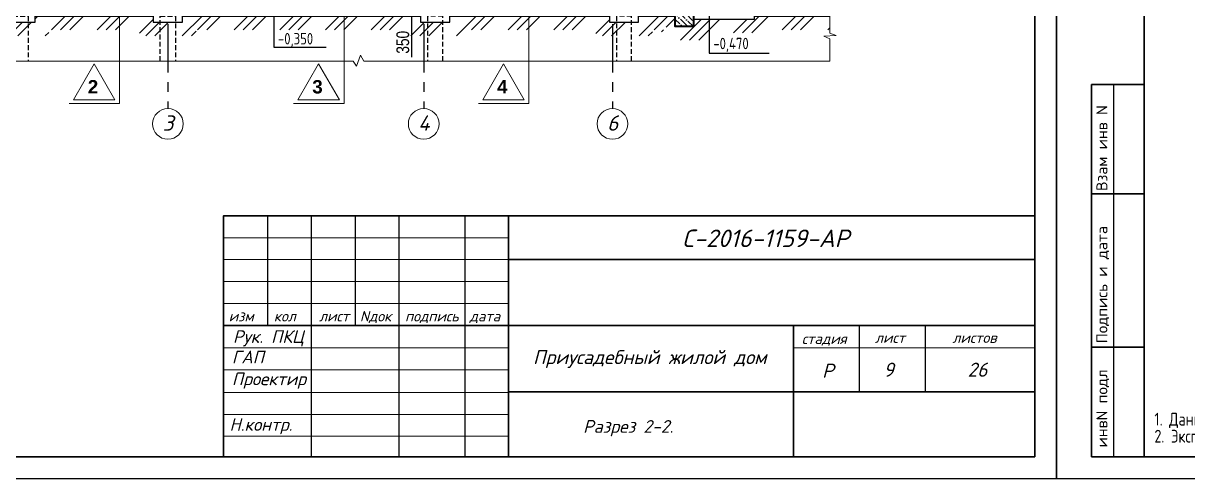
# Model space of a CAD drawing. Extents: x -12289450 to -10763036, y -7834513 to -6150123.
# Drawn here: x -11223507 to -11204386, y -7715920 to -7708437 of the extents above; entities that cross this region are included whole.
import ezdxf

# ---------------------------------------------------------------- set-up
doc = ezdxf.new("R2010")
doc.units = 0
doc.header["$LTSCALE"] = 25
doc.header["$PDMODE"] = 35
doc.linetypes.add('CENTER', pattern=[50.8, 31.75, -6.35, 6.35, -6.35])
doc.linetypes.add('HIDDEN2', pattern=[4.7625, 3.175, -1.5875])
doc.layers.get('DefPoints').update_dxf_attribs({"color": 10, "lineweight": 30})
for name, color, linetype in [('003-ТЕКСТ', 7, 'Continuous'), ('004-ВСПЛИНИИ', 15, 'Continuous'), ('005-РАЗМЕРЫ', 252, 'Continuous'), ('008-ШТРИХОВКА', 252, 'Continuous'), ('014-ОСИ', 251, 'CENTER'), ('Annotation - Text', 7, 'Continuous'), ('ArchiCAD', 7, 'Continuous'), ('kassa', 7, 'Continuous'), ('Новое', 51, 'Continuous'), ('Примечания', 7, 'Continuous')]:
    doc.layers.add(name, color=color, linetype=linetype)
for name, color, linetype, lineweight in [('0_Ном_пера__41', 7, 'Continuous', 9), ('___АР Полы_Ном_пера__1', 7, 'Continuous', 5), ('___АР Полы_Ном_пера__41', 7, 'Continuous', 9), ('SVAYA', 1, 'Continuous', 40), ('СТЕНЫ', 5, 'Continuous', 40)]:
    doc.layers.add(name, color=color, linetype=linetype, lineweight=lineweight)
doc.styles.add('gismo', font='isocpeui.ttf')
doc.styles.add('GOST 2.304', font='cs_gost2304.shx')
doc.styles.add('SIMP701', font='simplex701.shx')
doc.styles.add('TXT0', font='txt', dxfattribs={"width": 0.8})
doc.styles.add('СГЕНЕРИР_СТИЛЬ_1', font='arialbd.ttf')
doc.dimstyles.new('Копия(5) РАЗМЕРЫ', dxfattribs={"dimscale": 30, "dimtxt": 7, "dimasz": 0.15, "dimexe": 0, "dimexo": 0, "dimgap": 1.2, "dimtad": 1, "dimdec": 0, "dimzin": 0, "dimdsep": 46, "dimtxsty": 'TXT0', "dimblk1": 'A8MITTA', "dimblk2": 'A8MITTA', "dimsah": 1, "dimcen": 2, "dimse1": 1, "dimse2": 1, "dimadec": 0, "dimazin": 0, "dimtp": 6, "dimtm": 6, "dimtfac": 1, "dimtdec": 0, "dimtofl": 0, "dimtmove": 0, "dimatfit": 3, "dimldrblk": 'A8MITTA', "dimfxl": 0, "dimtolj": 1, "dimtzin": 0, "dimarcsym": 0})

# ---------------------------------------------------------------- blocks, each defined once
blk = doc.blocks.new('A8MITTA', base_point=(3180, 3140))
for p, q in [((3170, 3130), (3190, 3150)), ((3180, 3155), (3180, 3125)), ((3160, 3140), (3200, 3140))]:
    blk.add_line(p, q)
blk = doc.blocks.new('*D68')
at = {"layer": '005-РАЗМЕРЫ', "color": 0, "lineweight": -2, "ltscale": 4, "transparency": 16777216}
for p, q in [((-11217133, -7707725), (-11217133, -7708066)), ((-11217133, -7708071), (-11217133, -7708995))]:
    blk.add_line(p, q, dxfattribs=at)
at = {"layer": 'DefPoints', "color": 0, "ltscale": 4, "transparency": 16777216}
for p in [(-11217133, -7707721), (-11216932, -7707721), (-11216932, -7708071)]:
    blk.add_point(p, dxfattribs=at)
at = {"layer": '005-РАЗМЕРЫ', "color": 0, "lineweight": -2, "ltscale": 4, "transparency": 16777216, "xscale": 4.5, "yscale": 4.5, "zscale": 4.5}
for p, rotation in [((-11217133, -7707721), 90), ((-11217133, -7708071), 270)]:
    blk.add_blockref('A8MITTA', p, dxfattribs=dict(at, rotation=rotation))
at = {"layer": '005-РАЗМЕРЫ', "color": 0, "lineweight": 25, "ltscale": 4, "transparency": 16777216, "insert": (-11217274, -7708749), "char_height": 210, "attachment_point": 5, "rotation": 90, "style": 'TXT0'}
blk.add_mtext('\\A1;350', dxfattribs=at)

msp = doc.modelspace()

# ---------------------------------------------------------------- hatches: boundary and pattern name
at = {"layer": '008-ШТРИХОВКА', "ltscale": 4}
h = msp.add_hatch(dxfattribs=at)
h.set_pattern_fill('ANSI36', color=256, scale=20, angle=90, style=0)
h.set_pattern_definition([(135, (-11213401.81, -7708490.72), (-123.4785, 33.676), [158.75, -31.75, 0, -31.75])])
h.paths.add_polyline_path([(-11212801.8, -7708190.7), (-11212801.8, -7708040.7), (-11213101.8, -7708040.7), (-11213101.8, -7707890.7), (-11213401.8, -7707890.7), (-11213401.8, -7708024.9), (-11212801.8, -7708324.9), (-11212801.8, -7708490.7), (-11212501.8, -7708490.7), (-11212501.8, -7708190.7)])
at = {"layer": '008-ШТРИХОВКА', "linetype": 'Continuous', "ltscale": 3}
h = msp.add_hatch(dxfattribs=at)
h.set_pattern_fill('GROUNDBORDER', color=0, scale=33.333333, style=0, pattern_type=2)
h.set_pattern_definition([(45, (0, 0), (-374.99994, 374.99994), []), (45, (150, 0), (-374.99994, 374.99994), []), (45, (-450, 0), (-374.99994, 374.99994), [])])
h.paths.add_polyline_path([(-11230856.7, -7708320.7), (-11229161.8, -7708320.7), (-11229161.8, -7708370.7), (-11228161.8, -7708370.7), (-11228161.8, -7708420.7), (-11227681.8, -7708420.7), (-11227681.8, -7708320.7), (-11226661.8, -7708320.7), (-11226661.8, -7708420.7), (-11226181.8, -7708420.7), (-11226181.8, -7708320.7), (-11223791.8, -7708320.7), (-11223791.8, -7708420.7), (-11223311.8, -7708420.7), (-11223311.8, -7708320.7), (-11221371.8, -7708320.7), (-11221371.8, -7708420.7), (-11220891.8, -7708420.7), (-11220891.8, -7708320.7), (-11216981.8, -7708320.7), (-11216981.8, -7708420.7), (-11216501.8, -7708420.7), (-11216501.8, -7708320.7), (-11213881.8, -7708320.7), (-11213881.8, -7708420.7), (-11213401.8, -7708420.7), (-11213401.8, -7708320.7), (-11212810.1, -7708320.7), (-11212801.8, -7708324.9), (-11212801.8, -7708490.7), (-11212501.8, -7708490.7), (-11212501.8, -7708370.7), (-11211501.8, -7708370.7), (-11211501.8, -7708320.7), (-11210260.1, -7708320.7), (-11210260.1, -7708320.7), (-11210260.1, -7708545.7), (-11211276.8, -7708545.7), (-11211276.8, -7708595.7), (-11212276.8, -7708595.7), (-11212276.8, -7708715.7), (-11213026.8, -7708715.7), (-11213026.8, -7708463.9), (-11212863.3, -7708545.7), (-11213176.8, -7708545.7), (-11213176.8, -7708645.7), (-11214106.8, -7708645.7), (-11214106.8, -7708545.7), (-11216276.8, -7708545.7), (-11216276.8, -7708645.7), (-11217206.8, -7708645.7), (-11217206.8, -7708545.7), (-11220666.8, -7708545.7), (-11220666.8, -7708645.7), (-11221596.8, -7708645.7), (-11221596.8, -7708545.7), (-11223086.8, -7708545.7), (-11223086.8, -7708645.7), (-11224016.8, -7708645.7), (-11224016.8, -7708545.7), (-11225956.8, -7708545.7), (-11225956.8, -7708645.7), (-11226886.8, -7708645.7), (-11226886.8, -7708545.7), (-11227456.8, -7708545.7), (-11227456.8, -7708645.7), (-11228386.8, -7708645.7), (-11228386.8, -7708595.7), (-11229386.8, -7708595.7), (-11229386.8, -7708545.7), (-11230856.7, -7708545.7)], flags=0)

# ---------------------------------------------------------------- linework, layer by layer
at = {"layer": '004-ВСПЛИНИИ', "color": 0, "lineweight": 0}
for points in [[(-11210260.1, -7709059), (-11210260.1, -7708693.4), (-11210361.2, -7708651.1), (-11210159.9, -7708636.9), (-11210260.1, -7708600.9), (-11210260.1, -7708320.7)], [(-11230856.7, -7709059), (-11218089.5, -7709059), (-11218033.4, -7709140.5), (-11217971.8, -7708960.1), (-11217913.9, -7709059), (-11210260.1, -7709059)]]:
    msp.add_lwpolyline(points, dxfattribs=at)
at = {"layer": '008-ШТРИХОВКА', "color": 0, "linetype": 'Continuous', "ltscale": 3}
msp.add_lwpolyline([(-11223791.8, -7708420.7), (-11223311.8, -7708420.7), (-11223311.8, -7708320.7), (-11221371.8, -7708320.7), (-11221371.8, -7708420.7), (-11220891.8, -7708420.7), (-11220891.8, -7708320.7), (-11216981.8, -7708320.7), (-11216981.8, -7708420.7), (-11216501.8, -7708420.7), (-11216501.8, -7708320.7), (-11213881.8, -7708320.7), (-11213881.8, -7708420.7), (-11213401.8, -7708420.7), (-11213401.8, -7708320.7), (-11212810.1, -7708320.7), (-11212801.8, -7708324.9), (-11212801.8, -7708490.7), (-11212501.8, -7708490.7), (-11212501.8, -7708370.7), (-11211501.8, -7708370.7), (-11211501.8, -7708320.7), (-11210260.1, -7708320.7)], dxfattribs=at)
at = {"layer": '014-ОСИ'}
for points in [[(-11221131.8, -7708452.7), (-11221131.8, -7709837.6)], [(-11216931.8, -7708452.7), (-11216931.8, -7709837.6)], [(-11213831.8, -7708452.7), (-11213831.8, -7709837.6)], [(-11213831.8, -7708452.7), (-11213831.8, -7709837.6)]]:
    msp.add_lwpolyline(points, dxfattribs=at)
at = {"layer": '0_Ном_пера__41', "linetype": 'Continuous'}
for p, q in [((-11221926.5, -7709757), (-11221926.5, -7707769.6)), ((-11218240.1, -7709757), (-11218240.1, -7707769.6)), ((-11215204.7, -7709757), (-11215204.7, -7707769.6)), ((-11221926.5, -7709757), (-11222753.9, -7709757)), ((-11218240.1, -7709757), (-11219067.4, -7709757)), ((-11215204.7, -7709757), (-11216032, -7709757))]:
    msp.add_line(p, q, dxfattribs=at)
at = {"layer": '___АР Полы_Ном_пера__41', "linetype": 'Continuous'}
for p, q in [((-11222343.3, -7709103.5), (-11222685, -7709695.2)), ((-11222001.7, -7709695.2), (-11222343.3, -7709103.5)), ((-11218656.9, -7709103.5), (-11218998.6, -7709695.2)), ((-11218315.3, -7709695.2), (-11218656.9, -7709103.5)), ((-11215621.5, -7709103.5), (-11215963.2, -7709695.2)), ((-11215279.9, -7709695.2), (-11215621.5, -7709103.5)), ((-11222685, -7709695.2), (-11222001.7, -7709695.2)), ((-11218998.6, -7709695.2), (-11218315.3, -7709695.2)), ((-11215963.2, -7709695.2), (-11215279.9, -7709695.2))]:
    msp.add_line(p, q, dxfattribs=at)
at = {"layer": 'Annotation - Text', "color": 0, "lineweight": 20}
for centre in [(-11221131.8, -7710089.6), (-11221131.8, -7710089.6), (-11216931.8, -7710089.6), (-11216931.8, -7710089.6), (-11213831.8, -7710089.6), (-11213831.8, -7710089.6)]:
    msp.add_circle(centre, 252, dxfattribs=at)
at = {"layer": 'ArchiCAD', "color": 7, "linetype": 'Continuous', "lineweight": 35}
for p, q in [((-11205962.7, -7709440), (-11205098.7, -7709440)), ((-11205962.7, -7709440), (-11205962.7, -7715559.9)), ((-11205962.7, -7711239.9), (-11205098.7, -7711239.9)), ((-11220218.5, -7711599.9), (-11206898.7, -7711599.9)), ((-11215538.6, -7711599.9), (-11215538.6, -7715559.9)), ((-11215538.6, -7712319.9), (-11206898.7, -7712319.9)), ((-11220218.5, -7713399.9), (-11206898.7, -7713399.9)), ((-11210858.7, -7713399.9), (-11210858.7, -7715559.9)), ((-11205962.7, -7713759.9), (-11205098.7, -7713759.9)), ((-11215538.6, -7714491.3), (-11206898.7, -7714491.3)), ((-11205962.7, -7715559.9), (-11205098.7, -7715559.9))]:
    msp.add_line(p, q, dxfattribs=at)
for points in [[(-11235338.6, -7694896.2), (-11206898.7, -7694896.2), (-11206898.7, -7715560.1), (-11235338.6, -7715560.1)], [(-11205098.7, -7694896.2), (-11176658.9, -7694896.2), (-11176658.9, -7715560.1), (-11205098.7, -7715560.1)], [(-11206898.7, -7715559.9), (-11220218.5, -7715559.9), (-11220218.5, -7711599.9), (-11206898.7, -7711599.9), (-11206898.7, -7715559.9)]]:
    msp.add_lwpolyline(points, close=True, dxfattribs=at)
at = {"layer": 'kassa', "lineweight": 15}
for p, q in [((-11220218.5, -7711959.9), (-11215538.6, -7711959.9)), ((-11215538.6, -7712319.9), (-11220218.5, -7712319.9)), ((-11220218.5, -7712679.9), (-11215538.6, -7712679.9)), ((-11220218.5, -7713039.9), (-11215538.6, -7713039.9)), ((-11220218.5, -7713771.3), (-11215538.6, -7713771.3)), ((-11210858.7, -7713771.3), (-11206898.7, -7713771.3)), ((-11220218.5, -7714131.3), (-11215538.6, -7714131.3)), ((-11220218.5, -7714502.7), (-11215538.6, -7714502.7)), ((-11220218.5, -7714862.7), (-11215538.6, -7714862.7)), ((-11220218.5, -7715222.7), (-11215538.6, -7715222.7))]:
    msp.add_line(p, q, dxfattribs=at)
at = {"layer": 'SVAYA', "linetype": 'HIDDEN2', "lineweight": 25}
for points in [[(-11223676.8, -7709059), (-11223676.8, -7708320.7), (-11223426.8, -7708320.7), (-11223426.8, -7709059)], [(-11221256.8, -7709059), (-11221256.8, -7708320.7), (-11221006.8, -7708320.7), (-11221006.8, -7709059)], [(-11216616.8, -7709059), (-11216616.8, -7708320.7), (-11216866.8, -7708320.7), (-11216866.8, -7709059)], [(-11213516.8, -7709059), (-11213516.8, -7708320.7), (-11213766.8, -7708320.7), (-11213766.8, -7709059)]]:
    msp.add_lwpolyline(points, dxfattribs=at)
at = {"layer": 'Новое', "color": 7, "linetype": 'Continuous'}
for p, q in [((-11205602.7, -7709440), (-11205602.7, -7715559.9)), ((-11220218.5, -7711599.9), (-11220218.5, -7715559.9)), ((-11219498.5, -7711599.9), (-11219498.5, -7713399.9)), ((-11218778.5, -7711599.9), (-11218778.5, -7715559.9)), ((-11218058.6, -7711599.9), (-11218058.6, -7713399.9)), ((-11217338.6, -7711599.9), (-11217338.6, -7715559.9)), ((-11216258.6, -7711599.9), (-11216258.6, -7715559.9)), ((-11209778.7, -7713399.9), (-11209778.7, -7714491.3)), ((-11208698.7, -7713399.9), (-11208698.7, -7714491.3))]:
    msp.add_line(p, q, dxfattribs=at)
for points in [[(-11236778.6, -7694536.2), (-11206538.7, -7694536.2), (-11206538.7, -7715920.1), (-11236778.6, -7715920.1)], [(-11236778.6, -7694536.2), (-11206538.7, -7694536.2), (-11206538.7, -7715920.1), (-11236778.6, -7715920.1)], [(-11206538.7, -7694536.2), (-11176298.9, -7694536.2), (-11176298.9, -7715920.1), (-11206538.7, -7715920.1)], [(-11206538.7, -7694536.2), (-11176298.9, -7694536.2), (-11176298.9, -7715920.1), (-11206538.7, -7715920.1)]]:
    msp.add_lwpolyline(points, close=True, dxfattribs=at)
at = {"layer": 'Примечания', "linetype": 'Continuous', "lineweight": 25, "ltscale": 75}
for p, q in [((-11219392.1, -7708070.7), (-11219392.1, -7708831.1)), ((-11212242.9, -7708190.7), (-11212242.9, -7708930.5)), ((-11219392.1, -7708831.1), (-11218532.1, -7708831.1)), ((-11212242.9, -7708930.5), (-11211256.7, -7708930.5))]:
    msp.add_line(p, q, dxfattribs=at)
at = {"layer": 'СТЕНЫ', "ltscale": 3}
msp.add_lwpolyline([(-11212501.8, -7708190.7), (-11212501.8, -7708490.7), (-11212801.8, -7708490.7), (-11212801.8, -7708324.9)], dxfattribs=at)

# ---------------------------------------------------------------- texts
at = {"layer": '003-ТЕКСТ', "lineweight": 30, "style": 'SIMP701'}
for s, height, p in [('Взам инв N', 180, (-11205704.8, -7711193.5)), ('Подпись и дата', 179.997, (-11205704.8, -7713694.6)), ('инвN подл', 180, (-11205704.8, -7715406.7))]:
    msp.add_text(s, height=height, rotation=90, dxfattribs=at).set_placement(p)
at = {"layer": '___АР Полы_Ном_пера__1', "style": 'СГЕНЕРИР_СТИЛЬ_1'}
for s, p in [('2', (-11222447.5, -7709590)), ('3', (-11218761.1, -7709590)), ('4', (-11215725.7, -7709590))]:
    msp.add_text(s, height=220, dxfattribs=at).set_placement(p)
at = {"layer": 'Annotation - Text', "color": 0, "lineweight": 25}
for s, height, style, p in [('С-2016-1159-АР', 288.596, 'gismo', (-11212686.6, -7712114.5)), ('изм', 173.16, 'gismo', (-11220134.2, -7713335.7)), ('кол', 173.16, 'gismo', (-11219392.5, -7713335.7)), ('лист', 173.16, 'gismo', (-11218650.9, -7713335.7)), ('Nдок', 173.16, 'gismo', (-11217979.8, -7713335.7)), ('подпись', 173.16, 'gismo', (-11217238.2, -7713335.7)), ('дата', 173.16, 'gismo', (-11216178.6, -7713335.7)), ('Рук. ПКЦ', 207.79, 'gismo', (-11220063.6, -7713688.6)), ('стадия', 173.16, 'gismo', (-11210722.1, -7713706.2)), ('лист', 173.16, 'gismo', (-11209521.3, -7713688.6)), ('листов', 173.16, 'gismo', (-11208249.8, -7713688.6)), ('ГАП', 207.79, 'gismo', (-11220081.2, -7714023.8)), ('Приусадебный жилой дом', 230.877, 'gismo', (-11215136.2, -7714037.7)), ('Р', 230.9, 'gismo', (-11210388.9, -7714260.2)), ('9', 230.9, 'gismo', (-11209381, -7714244.2)), ('26', 230.88, 'gismo', (-11208000.3, -7714244.2)), ('Проектир', 207.79, 'gismo', (-11220081.2, -7714383.8)), ('1. Данный лист рассматривать совместно с листами АР-1,2,3,4,5,6,7,9-21.', 210, 'GOST 2.304', (-11204932.5, -7715046.5)), ('Н.контр.', 207.79, 'gismo', (-11220120.7, -7715132.6)), ('Разрез 2-2.', 210, 'gismo', (-11214313.7, -7715165.9)), ('2. Экспликацию полов смотреть на листе АР-17.', 210, 'GOST 2.304', (-11204932.5, -7715326.4))]:
    msp.add_text(s, height=height, dxfattribs=dict(at, style=style)).set_placement(p)
at = {"layer": 'Annotation - Text', "color": 0, "lineweight": 25, "char_height": 252, "attachment_point": 2, "style": 'gismo'}
for s, insert in [('3', (-11221127.9, -7709949.8)), ('4', (-11216927.9, -7709949.8)), ('6', (-11213827.9, -7709949.8))]:
    msp.add_mtext(s, dxfattribs=dict(at, insert=insert))
at = {"layer": 'Примечания', "linetype": 'Continuous', "lineweight": 25, "ltscale": 75, "style": 'GOST 2.304'}
for s, p in [('-0,350', (-11219324.6, -7708784)), ('-0,470', (-11212175.4, -7708863))]:
    msp.add_text(s, height=187.5, dxfattribs=at).set_placement(p)

# ---------------------------------------------------------------- dimensions: what is measured, and where the dimension line sits
at = {"layer": '005-РАЗМЕРЫ', "lineweight": 25, "ltscale": 4}
dim = msp.add_linear_dim(base=(-11217133.3, -7707720.7), p1=(-11216931.8, -7708070.7), p2=(-11216931.8, -7707720.7), angle=90, dimstyle='Копия(5) РАЗМЕРЫ', dxfattribs=at)
dim.commit()
dim.dimension.update_dxf_attribs({"geometry": '*D68', "text_midpoint": (-11217133.3, -7708749.1), "dimtype": 160})

doc.saveas('drawing.dxf')
